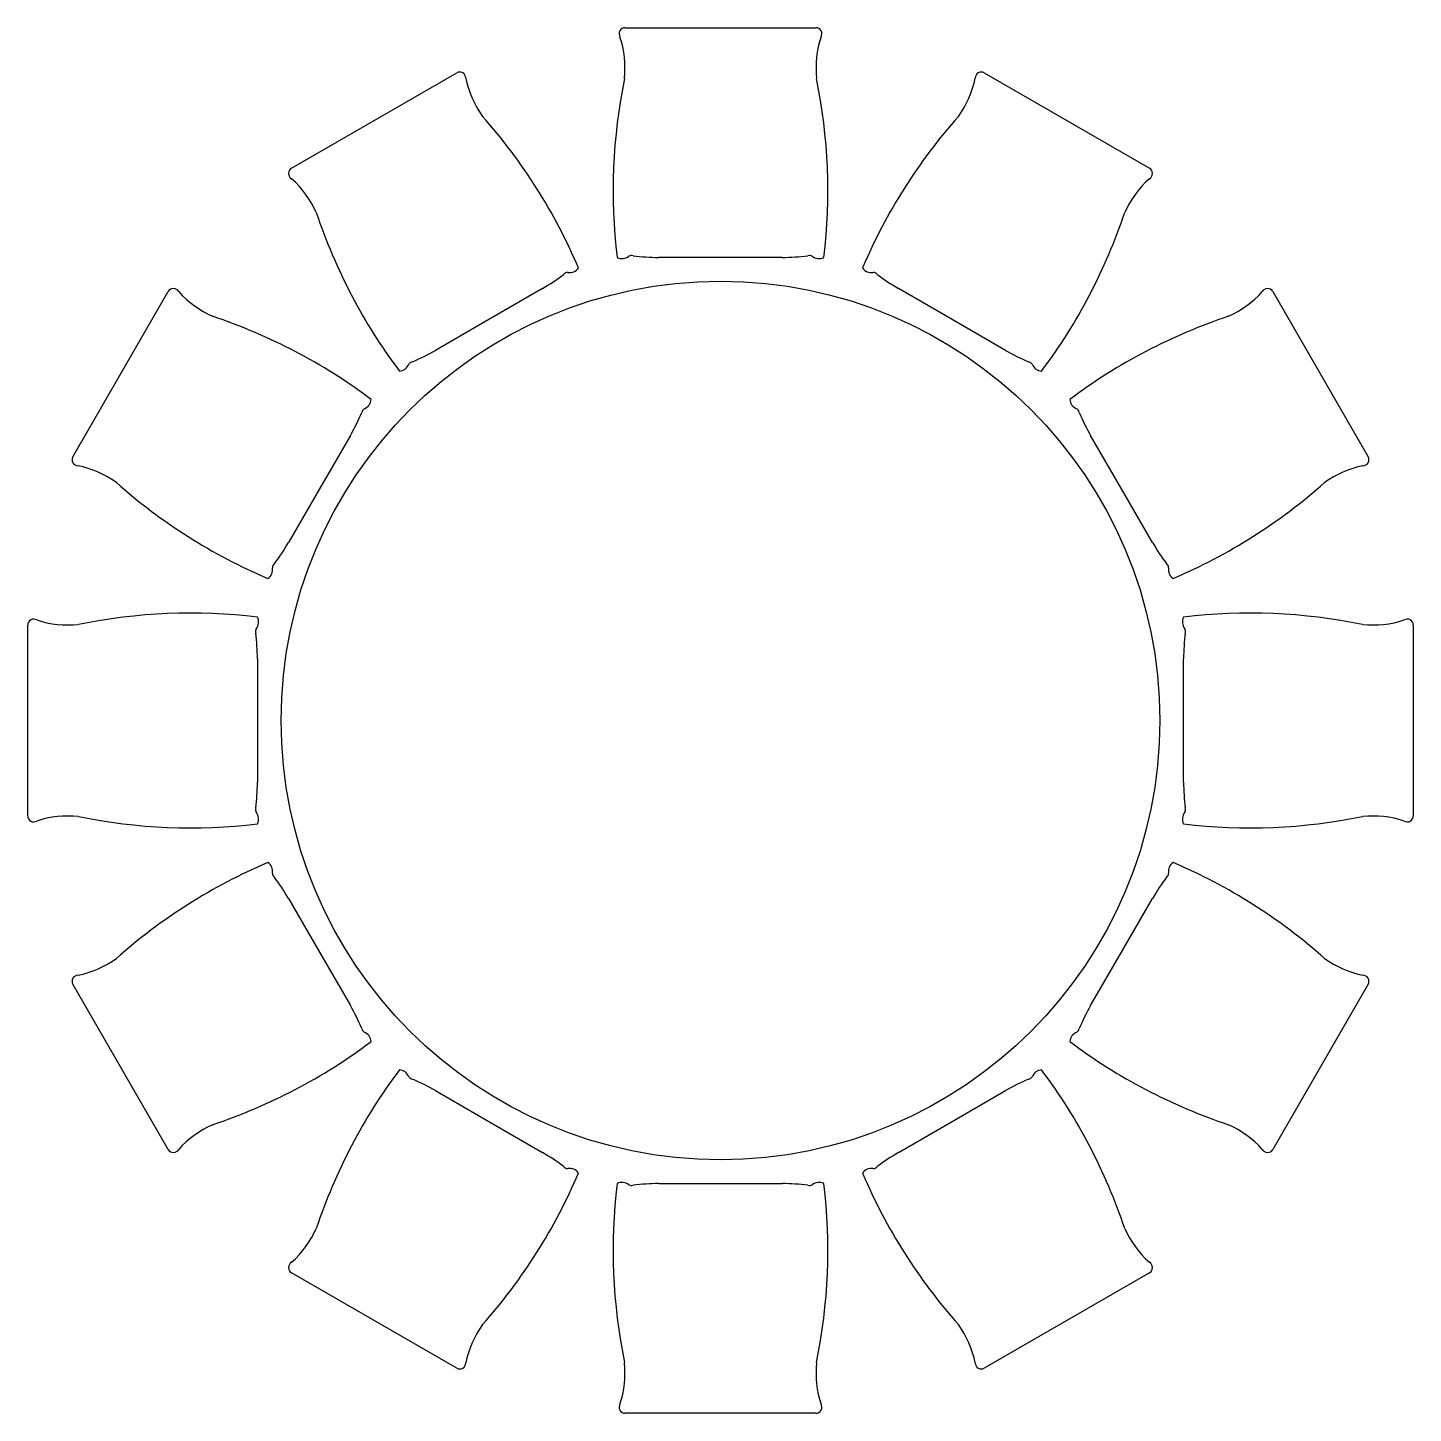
# Model space of a CAD drawing. Header units: millimetres. Extents: x -1459 to 1459, y -1459 to 1459.
import ezdxf

# ---------------------------------------------------------------- set-up
doc = ezdxf.new("R2010")
doc.units = ezdxf.units.MM
doc.layers.add('ceco.net 146', color=7, linetype='Continuous')

msp = doc.modelspace()

# ---------------------------------------------------------------- linework, layer by layer
at = {"layer": 'ceco.net 146'}
for p, q in [((-200.9, 1458.8), (200.9, 1458.8)), ((-903.4, 1162.9), (-555.4, 1363.8)), ((555.4, 1363.8), (903.4, 1162.9)), ((0, 975), (-130, 975)), ((130, 975), (0, 975)), ((-374.9, 909.4), (-487.5, 844.4)), ((487.5, 844.4), (374.9, 909.4)), ((-1363.8, 555.4), (-1162.9, 903.4)), ((1162.9, 903.4), (1363.8, 555.4)), ((-487.5, 844.4), (-600.1, 779.4)), ((600.1, 779.4), (487.5, 844.4)), ((-779.4, 600.1), (-844.4, 487.5)), ((844.4, 487.5), (779.4, 600.1)), ((-844.4, 487.5), (-909.4, 374.9)), ((909.4, 374.9), (844.4, 487.5)), ((-1458.8, -200.9), (-1458.8, 200.9)), ((1458.8, 200.9), (1458.8, -200.9)), ((-975, 130), (-975, 0)), ((975, 0), (975, 130)), ((-975, 0), (-975, -130)), ((975, -130), (975, 0)), ((-909.4, -374.9), (-844.4, -487.5)), ((844.4, -487.5), (909.4, -374.9)), ((-844.4, -487.5), (-779.4, -600.1)), ((779.4, -600.1), (844.4, -487.5)), ((-1162.9, -903.4), (-1363.8, -555.4)), ((1363.8, -555.4), (1162.9, -903.4)), ((-600.1, -779.4), (-487.5, -844.4)), ((487.5, -844.4), (600.1, -779.4)), ((-487.5, -844.4), (-374.9, -909.4)), ((374.9, -909.4), (487.5, -844.4)), ((-130, -975), (0, -975)), ((0, -975), (130, -975)), ((-555.4, -1363.8), (-903.4, -1162.9)), ((903.4, -1162.9), (555.4, -1363.8)), ((200.9, -1458.8), (-200.9, -1458.8))]:
    msp.add_line(p, q, dxfattribs=at)
msp.add_circle((0, 0), 925, dxfattribs=at)
for centre, radius, start, end in [((-200.9, 1446.2), 12.6, 89.8292, 211.4999), ((-417.7, 1372.8), 216.6, 354.5513, 17.9661), ((200.9, 1446.2), 12.6, 328.5001, 90.1708), ((417.7, 1372.8), 216.6, 162.0339, 185.4487), ((-549.1, 1352.9), 12.6, 358.5001, 120.1708), ((-324.6, 1397.8), 216.6, 192.0339, 215.4487), ((954.6, 1115.5), 1180.7, 168.4357, 186.8363), ((-954.6, 1115.5), 1180.7, 353.1637, 11.5643), ((324.6, 1397.8), 216.6, 324.5513, 347.9661), ((549.1, 1352.9), 12.6, 59.8292, 181.4999), ((-1384.5, 488.8), 1180.7, 23.1637, 41.5643), ((1384.5, 488.8), 1180.7, 138.4357, 156.8363), ((-897.1, 1152), 12.6, 119.8292, 241.4999), ((-1048.2, 980), 216.6, 24.5513, 47.9661), ((1048.2, 980), 216.6, 132.0339, 155.4487), ((897.1, 1152), 12.6, 298.5001, 60.1708), ((268.9, 1443.4), 1180.7, 198.4357, 216.8363), ((-268.9, 1443.4), 1180.7, 323.1637, 341.5643), ((-207.7, 994.8), 22.2, 243.1961, 310.4764), ((-187.9, 967.2), 12, 71.7536, 116.5375), ((-125.3, 1455.9), 480.9, 262.9704, 269.4301), ((125.3, 1455.9), 480.9, 270.5699, 277.0296), ((187.9, 967.2), 12, 63.4625, 108.2464), ((207.7, 994.8), 22.2, 229.5236, 296.8039), ((-619.4, 1323.4), 480.9, 300.5699, 307.0296), ((-320.9, 931.5), 12, 93.4625, 138.2464), ((-317.6, 965.4), 22.2, 259.5236, 326.8039), ((317.6, 965.4), 22.2, 213.1961, 280.4764), ((320.9, 931.5), 12, 41.7536, 86.5375), ((619.4, 1323.4), 480.9, 232.9704, 239.4301), ((-1152, 897.1), 12.6, 28.5001, 150.1708), ((1152, 897.1), 12.6, 29.8292, 151.4999), ((-980, 1048.2), 216.6, 222.0339, 245.4487), ((980, 1048.2), 216.6, 294.5513, 317.9661), ((-1443.4, -268.9), 1180.7, 53.1637, 71.5643), ((1443.4, -268.9), 1180.7, 108.4357, 126.8363), ((-836.4, 1198.2), 480.9, 292.9704, 299.4301), ((836.4, 1198.2), 480.9, 240.5699, 247.0296), ((-677.3, 757.7), 22.2, 273.1961, 340.4764), ((-646.3, 743.6), 12, 101.7536, 146.5375), ((646.3, 743.6), 12, 33.4625, 78.2464), ((677.3, 757.7), 22.2, 199.5236, 266.8039), ((-757.7, 677.3), 22.2, 289.5236, 356.8039), ((757.7, 677.3), 22.2, 183.1961, 250.4764), ((-1198.2, 836.4), 480.9, 330.5699, 337.0296), ((-743.6, 646.3), 12, 123.4625, 168.2464), ((743.6, 646.3), 12, 11.7536, 56.5375), ((1198.2, 836.4), 480.9, 202.9704, 209.4301), ((-1352.9, 549.1), 12.6, 149.8292, 271.4999), ((1352.9, 549.1), 12.6, 268.5001, 30.1708), ((-1397.8, 324.6), 216.6, 54.5513, 77.9661), ((1397.8, 324.6), 216.6, 102.0339, 125.4487), ((-488.8, 1384.5), 1180.7, 228.4357, 246.8363), ((488.8, 1384.5), 1180.7, 293.1637, 311.5643), ((-1323.4, 619.4), 480.9, 322.9704, 329.4301), ((1323.4, 619.4), 480.9, 210.5699, 217.0296), ((-965.4, 317.6), 22.2, 303.1961, 10.4764), ((-931.5, 320.9), 12, 131.7536, 176.5375), ((931.5, 320.9), 12, 3.4625, 48.2464), ((965.4, 317.6), 22.2, 169.5236, 236.8039), ((-1446.2, 200.9), 12.6, 58.5001, 180.1708), ((-1372.8, 417.7), 216.6, 252.0339, 275.4487), ((-1115.5, -954.6), 1180.7, 83.1637, 101.5643), ((-994.8, 207.7), 22.2, 319.5236, 26.8039), ((994.8, 207.7), 22.2, 153.1961, 220.4764), ((1115.5, -954.6), 1180.7, 78.4357, 96.8363), ((1372.8, 417.7), 216.6, 264.5513, 287.9661), ((1446.2, 200.9), 12.6, 359.8292, 121.4999), ((-967.2, 187.9), 12, 153.4625, 198.2464), ((-1455.9, 125.3), 480.9, 0.5699, 7.0296), ((1455.9, 125.3), 480.9, 172.9704, 179.4301), ((967.2, 187.9), 12, 341.7536, 26.5375), ((-1455.9, -125.3), 480.9, 352.9704, 359.4301), ((1455.9, -125.3), 480.9, 180.5699, 187.0296), ((-1446.2, -200.9), 12.6, 179.8292, 301.4999), ((-1372.8, -417.7), 216.6, 84.5513, 107.9661), ((-1115.5, 954.6), 1180.7, 258.4357, 276.8363), ((-967.2, -187.9), 12, 161.7536, 206.5375), ((-994.8, -207.7), 22.2, 333.1961, 40.4764), ((994.8, -207.7), 22.2, 139.5236, 206.8039), ((1115.5, 954.6), 1180.7, 263.1637, 281.5643), ((967.2, -187.9), 12, 333.4625, 18.2464), ((1372.8, -417.7), 216.6, 72.0339, 95.4487), ((1446.2, -200.9), 12.6, 238.5001, 0.1708), ((-488.8, -1384.5), 1180.7, 113.1637, 131.5643), ((-965.4, -317.6), 22.2, 349.5236, 56.8039), ((965.4, -317.6), 22.2, 123.1961, 190.4764), ((488.8, -1384.5), 1180.7, 48.4357, 66.8363), ((-931.5, -320.9), 12, 183.4625, 228.2464), ((-1323.4, -619.4), 480.9, 30.5699, 37.0296), ((1323.4, -619.4), 480.9, 142.9704, 149.4301), ((931.5, -320.9), 12, 311.7536, 356.5375), ((-1397.8, -324.6), 216.6, 282.0339, 305.4487), ((1397.8, -324.6), 216.6, 234.5513, 257.9661), ((-1352.9, -549.1), 12.6, 88.5001, 210.1708), ((1352.9, -549.1), 12.6, 329.8292, 91.4999), ((-1198.2, -836.4), 480.9, 22.9704, 29.4301), ((1198.2, -836.4), 480.9, 150.5699, 157.0296), ((-743.6, -646.3), 12, 191.7536, 236.5375), ((-757.7, -677.3), 22.2, 3.1961, 70.4764), ((757.7, -677.3), 22.2, 109.5236, 176.8039), ((743.6, -646.3), 12, 303.4625, 348.2464), ((-1443.4, 268.9), 1180.7, 288.4357, 306.8363), ((1443.4, 268.9), 1180.7, 233.1637, 251.5643), ((268.9, -1443.4), 1180.7, 143.1637, 161.5643), ((-677.3, -757.7), 22.2, 19.5236, 86.8039), ((-646.3, -743.6), 12, 213.4625, 258.2464), ((-836.4, -1198.2), 480.9, 60.5699, 67.0296), ((836.4, -1198.2), 480.9, 112.9704, 119.4301), ((646.3, -743.6), 12, 281.7536, 326.5375), ((677.3, -757.7), 22.2, 93.1961, 160.4764), ((-268.9, -1443.4), 1180.7, 18.4357, 36.8363), ((-980, -1048.2), 216.6, 114.5513, 137.9661), ((980, -1048.2), 216.6, 42.0339, 65.4487), ((-1152, -897.1), 12.6, 209.8292, 331.4999), ((1152, -897.1), 12.6, 208.5001, 330.1708), ((-619.4, -1323.4), 480.9, 52.9704, 59.4301), ((619.4, -1323.4), 480.9, 120.5699, 127.0296), ((-1384.5, -488.8), 1180.7, 318.4357, 336.8363), ((-320.9, -931.5), 12, 221.7536, 266.5375), ((-317.6, -965.4), 22.2, 33.1961, 100.4764), ((317.6, -965.4), 22.2, 79.5236, 146.8039), ((1384.5, -488.8), 1180.7, 203.1637, 221.5643), ((320.9, -931.5), 12, 273.4625, 318.2464), ((954.6, -1115.5), 1180.7, 173.1637, 191.5643), ((-207.7, -994.8), 22.2, 49.5236, 116.8039), ((-187.9, -967.2), 12, 243.4625, 288.2464), ((-125.3, -1455.9), 480.9, 90.5699, 97.0296), ((125.3, -1455.9), 480.9, 82.9704, 89.4301), ((187.9, -967.2), 12, 251.7536, 296.5375), ((207.7, -994.8), 22.2, 63.1961, 130.4764), ((-954.6, -1115.5), 1180.7, 348.4357, 6.8363), ((-1048.2, -980), 216.6, 312.0339, 335.4487), ((1048.2, -980), 216.6, 204.5513, 227.9661), ((-897.1, -1152), 12.6, 118.5001, 240.1708), ((897.1, -1152), 12.6, 299.8292, 61.4999), ((-324.6, -1397.8), 216.6, 144.5513, 167.9661), ((324.6, -1397.8), 216.6, 12.0339, 35.4487), ((-549.1, -1352.9), 12.6, 239.8292, 1.4999), ((-417.7, -1372.8), 216.6, 342.0339, 5.4487), ((417.7, -1372.8), 216.6, 174.5513, 197.9661), ((549.1, -1352.9), 12.6, 178.5001, 300.1708), ((-200.9, -1446.2), 12.6, 148.5001, 270.1708), ((200.9, -1446.2), 12.6, 269.8292, 31.4999)]:
    msp.add_arc(centre, radius, start, end, dxfattribs=at)

doc.saveas('drawing.dxf')
